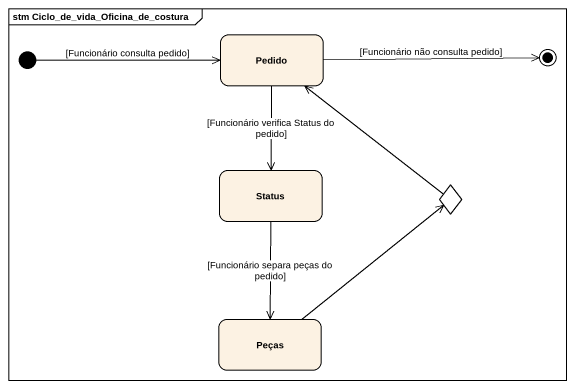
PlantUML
@startuml
mainframe stm Ciclo_de_vida_Oficina_de_costura
hide empty description
state Pedido
state Status
state choice1 <<choice>>
state Peças
[*] -right-> Pedido : [Funcionário consulta pedido]
Pedido --> Status : [Funcionário verifica Status do pedido]
Status --> Peças : [Funcionário separa peças do pedido]
choice1 -up-> Pedido
Peças -up-> choice1
Pedido -right-> [*] : [Funcionário não consulta pedido]
@enduml
